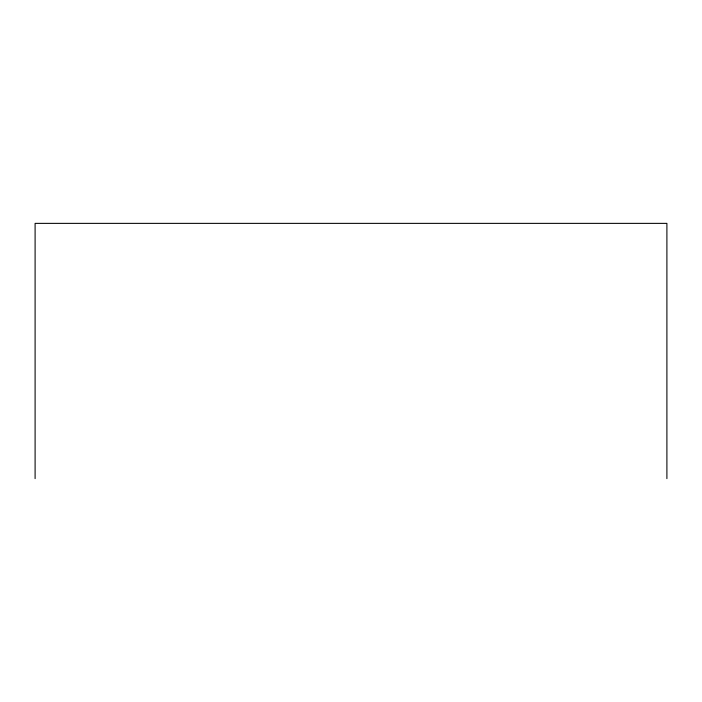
<?xml version="1.0" encoding="UTF-8"?>
<svg xmlns="http://www.w3.org/2000/svg" width="702" height="702" viewBox="0 0 702 702"><rect width="100%" height="100%" fill="white"/><g stroke="black" fill="none" stroke-linecap="round" stroke-linejoin="round"><path stroke-width="1.05" d="M666.9 478.632L666.9 223.368L35.1 223.368L35.1 478.632"/></g></svg>
